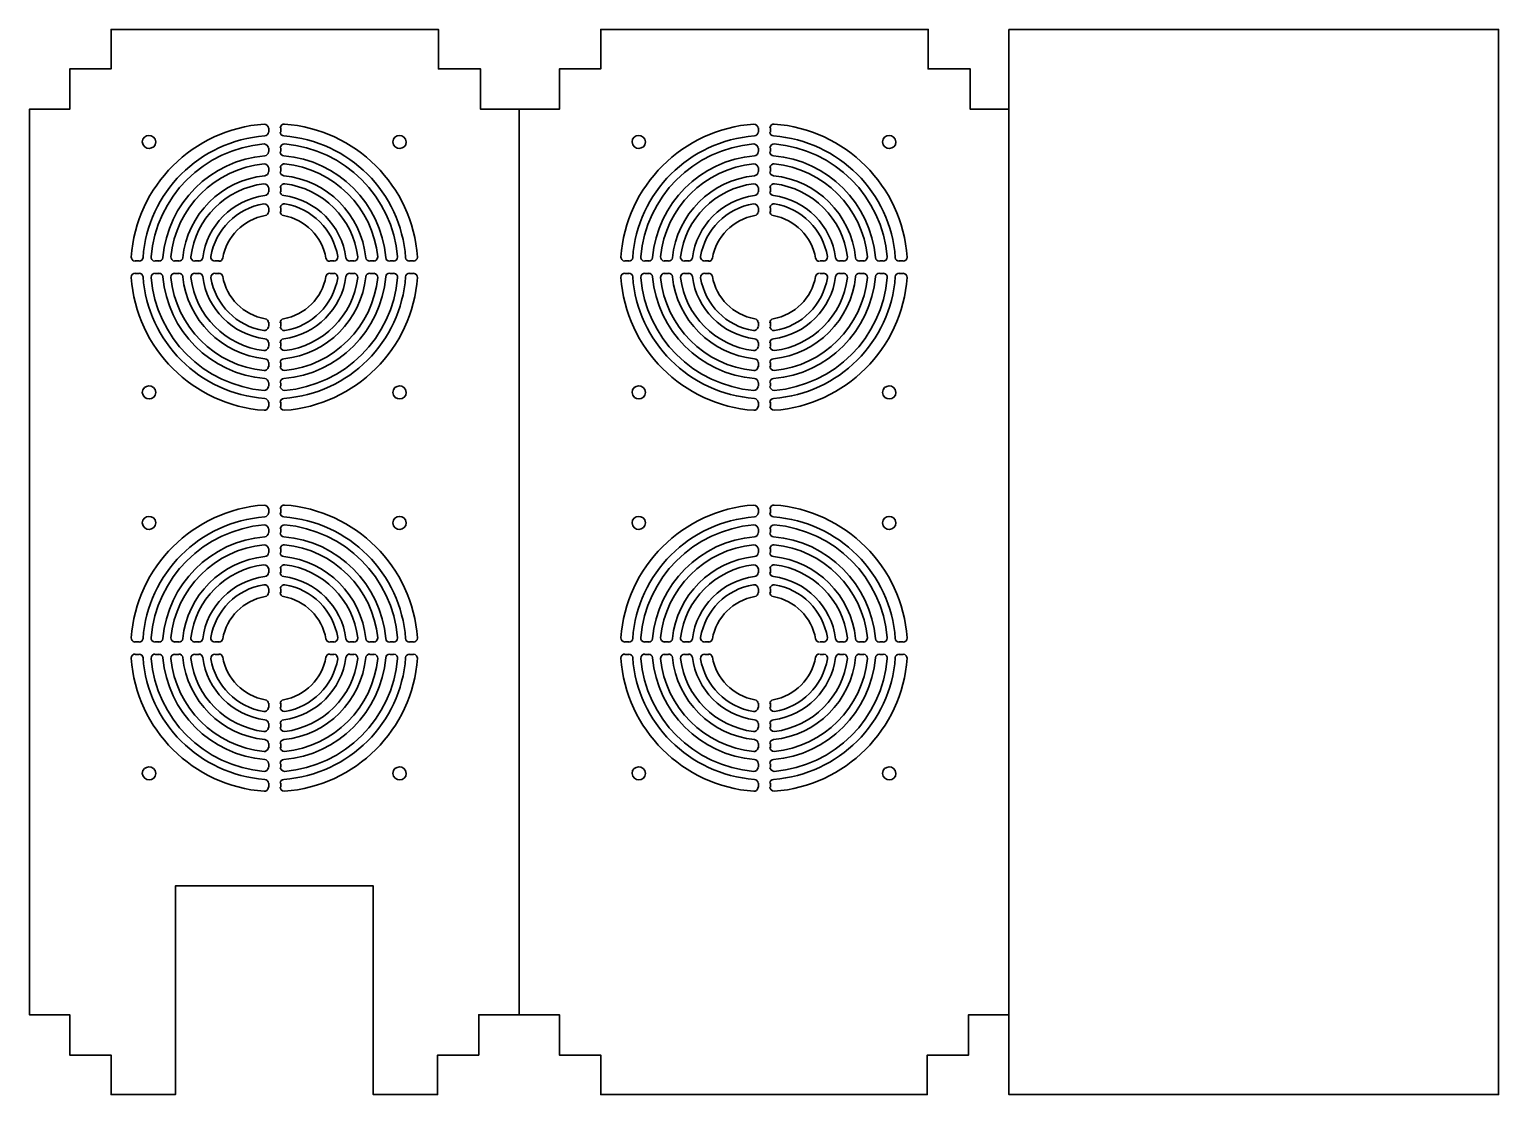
# Model space of a CAD drawing. Header units: millimetres. Extents: x -6 to 604, y -3 to 439.
import ezdxf

# ---------------------------------------------------------------- set-up
doc = ezdxf.new("R2010")
doc.units = ezdxf.units.MM
doc.header["$MEASUREMENT"] = 0
doc.layers.add('Layer 1', color=7, linetype='Continuous')

# ---------------------------------------------------------------- blocks, each defined once
blk = doc.blocks.new('block 2')
at = {"layer": 'Layer 1', "color": 7, "lineweight": 35, "true_color": 0xffffff}
for points in [[(93.01, 238.46), (93.01, 240.21)], [(97.91, 238.46), (97.91, 240.21)], [(93.01, 230.42), (93.01, 231.82)], [(97.91, 230.42), (97.91, 231.82)], [(93.01, 222.03), (93.01, 223.78)], [(97.91, 222.03), (97.91, 223.78)], [(93.01, 213.64), (93.01, 215.39)], [(97.91, 213.64), (97.91, 215.39)], [(93.01, 205.25), (93.01, 207)], [(97.91, 205.25), (97.91, 207)], [(39.18, 184.98), (37.43, 184.98)], [(47.57, 184.98), (45.82, 184.98)], [(55.61, 184.98), (53.86, 184.98)], [(64, 184.98), (62.25, 184.98)], [(72.39, 184.98), (70.64, 184.98)], [(118.53, 184.98), (119.93, 184.98)], [(126.57, 184.98), (128.32, 184.98)], [(134.96, 184.98), (136.71, 184.98)], [(143.35, 184.98), (144.75, 184.98)], [(151.39, 184.98), (153.14, 184.98)], [(39.18, 179.73), (37.43, 179.73)], [(47.57, 179.73), (45.82, 179.73)], [(55.61, 179.73), (53.86, 179.73)], [(64, 179.73), (62.25, 179.73)], [(72.39, 179.73), (70.64, 179.73)], [(118.53, 179.73), (119.93, 179.73)], [(126.57, 179.73), (128.32, 179.73)], [(134.96, 179.73), (136.71, 179.73)], [(143.35, 179.73), (144.75, 179.73)], [(151.39, 179.73), (153.14, 179.73)], [(93.01, 159.46), (93.01, 157.71)], [(97.91, 159.46), (97.91, 157.71)], [(93.01, 151.07), (93.01, 149.32)], [(97.91, 151.07), (97.91, 149.32)], [(93.01, 142.68), (93.01, 140.93)], [(97.91, 142.68), (97.91, 140.93)], [(93.01, 134.29), (93.01, 132.89)], [(97.91, 134.29), (97.91, 132.89)], [(93.01, 126.25), (93.01, 124.5)], [(97.91, 126.25), (97.91, 124.5)]]:
    blk.add_lwpolyline(points, dxfattribs=at)
for points in [[(91.04, 241.77), (61.46, 239.67), (37.92, 216.14), (35.82, 186.55)], [(92.8, 240.13), (92.81, 240.74), (92.18, 241.73), (91.04, 241.77)], [(91.28, 236.84), (92.13, 236.91), (92.8, 237.62), (92.8, 238.48)], [(99.49, 241.77), (98.89, 241.83), (97.86, 241.27), (97.73, 240.13)], [(97.73, 238.48), (97.73, 237.62), (98.4, 236.91), (99.26, 236.84)], [(154.72, 186.55), (152.61, 216.14), (129.08, 239.67), (99.49, 241.77)], [(91.28, 236.84), (64.23, 234.86), (42.73, 213.36), (40.75, 186.32)], [(91.02, 233.53), (66, 231.45), (46.14, 211.59), (44.07, 186.57)], [(92.8, 231.89), (92.81, 232.5), (92.17, 233.5), (91.02, 233.53)], [(99.51, 233.53), (98.91, 233.59), (97.85, 233.03), (97.73, 231.89)], [(149.79, 186.32), (147.81, 213.36), (126.3, 234.86), (99.26, 236.84)], [(146.47, 186.57), (144.39, 211.59), (124.54, 231.45), (99.51, 233.53)], [(91.3, 228.6), (68.78, 226.67), (50.93, 208.81), (48.99, 186.29)], [(91.3, 228.6), (92.15, 228.67), (92.8, 229.38), (92.8, 230.24)], [(97.73, 230.24), (97.73, 229.38), (98.39, 228.67), (99.24, 228.6)], [(141.54, 186.29), (139.61, 208.81), (121.75, 226.67), (99.24, 228.6)], [(90.99, 225.27), (70.54, 223.23), (54.36, 207.05), (52.32, 186.6)], [(91.33, 220.34), (73.33, 218.48), (59.12, 204.26), (57.25, 186.27)], [(92.8, 223.63), (92.82, 224.24), (92.15, 225.27), (90.99, 225.27)], [(91.33, 220.34), (92.16, 220.43), (92.8, 221.13), (92.8, 221.98)], [(99.54, 225.27), (98.93, 225.34), (97.84, 224.78), (97.73, 223.63)], [(97.73, 221.98), (97.73, 221.13), (98.37, 220.43), (99.21, 220.34)], [(133.28, 186.27), (131.42, 204.26), (117.2, 218.48), (99.21, 220.34)], [(138.21, 186.6), (136.17, 207.05), (119.99, 223.23), (99.54, 225.27)], [(90.95, 216.99), (75.08, 215.01), (62.58, 202.51), (60.6, 186.64)], [(92.8, 215.36), (92.82, 215.98), (92.12, 217.04), (90.95, 216.99)], [(91.37, 212.07), (92.19, 212.17), (92.8, 212.87), (92.8, 213.7)], [(99.58, 216.99), (98.97, 217.09), (97.83, 216.52), (97.73, 215.36)], [(97.73, 213.7), (97.73, 212.87), (98.35, 212.17), (99.16, 212.07)], [(129.93, 186.64), (127.96, 202.51), (115.45, 215.01), (99.58, 216.99)], [(91.37, 212.07), (77.89, 210.3), (67.29, 199.7), (65.52, 186.22)], [(90.89, 208.67), (79.62, 206.8), (70.79, 197.97), (68.92, 186.71)], [(92.8, 207.05), (92.83, 207.68), (92.07, 208.79), (90.89, 208.67)], [(99.65, 208.67), (99.03, 208.8), (97.81, 208.23), (97.73, 207.05)], [(125.01, 186.22), (123.24, 199.7), (112.64, 210.3), (99.16, 212.07)], [(121.61, 186.71), (119.74, 197.97), (110.91, 206.8), (99.65, 208.67)], [(91.44, 203.76), (82.46, 202.16), (75.43, 195.13), (73.83, 186.15)], [(91.44, 203.76), (92.23, 203.9), (92.8, 204.58), (92.8, 205.38)], [(97.73, 205.38), (97.73, 204.58), (98.31, 203.9), (99.09, 203.76)], [(116.7, 186.15), (115.1, 195.13), (108.07, 202.16), (99.09, 203.76)], [(35.82, 186.55), (35.76, 185.94), (36.32, 184.91), (37.46, 184.79)], [(39.11, 184.79), (39.97, 184.79), (40.68, 185.46), (40.75, 186.32)], [(44.07, 186.57), (44, 185.96), (44.56, 184.91), (45.7, 184.79)], [(47.35, 184.79), (48.21, 184.79), (48.92, 185.44), (48.99, 186.29)], [(52.32, 186.6), (52.25, 185.99), (52.81, 184.9), (53.96, 184.79)], [(55.61, 184.79), (56.46, 184.79), (57.16, 185.43), (57.25, 186.27)], [(60.6, 186.64), (60.5, 186.03), (61.07, 184.89), (62.23, 184.79)], [(63.89, 184.79), (64.72, 184.79), (65.42, 185.4), (65.52, 186.22)], [(68.92, 186.71), (68.79, 186.09), (69.36, 184.87), (70.54, 184.79)], [(72.21, 184.79), (73.01, 184.79), (73.69, 185.36), (73.83, 186.15)], [(116.7, 186.15), (116.84, 185.36), (117.53, 184.79), (118.32, 184.79)], [(119.99, 184.79), (120.62, 184.77), (121.73, 185.52), (121.61, 186.71)], [(125.01, 186.22), (125.12, 185.4), (125.82, 184.79), (126.64, 184.79)], [(128.3, 184.79), (128.92, 184.77), (129.98, 185.48), (129.93, 186.64)], [(133.28, 186.27), (133.37, 185.43), (134.08, 184.79), (134.92, 184.79)], [(136.57, 184.79), (137.19, 184.77), (138.22, 185.44), (138.21, 186.6)], [(141.54, 186.29), (141.61, 185.44), (142.33, 184.79), (143.18, 184.79)], [(144.83, 184.79), (145.44, 184.78), (146.45, 185.42), (146.47, 186.57)], [(149.79, 186.32), (149.85, 185.46), (150.57, 184.79), (151.43, 184.79)], [(153.08, 184.79), (153.69, 184.78), (154.68, 185.41), (154.72, 186.55)], [(37.46, 179.86), (36.85, 179.87), (35.86, 179.24), (35.82, 178.1)], [(35.82, 178.1), (37.92, 148.51), (61.46, 124.98), (91.04, 122.87)], [(40.75, 178.33), (40.68, 179.19), (39.97, 179.86), (39.11, 179.86)], [(40.75, 178.33), (42.73, 151.29), (64.23, 129.78), (91.28, 127.8)], [(45.7, 179.86), (45.09, 179.87), (44.09, 179.23), (44.07, 178.08)], [(44.07, 178.08), (46.14, 153.05), (66, 133.2), (91.02, 131.12)], [(48.99, 178.35), (48.92, 179.2), (48.21, 179.86), (47.35, 179.86)], [(48.99, 178.35), (50.93, 155.84), (68.78, 137.98), (91.3, 136.05)], [(53.96, 179.86), (53.35, 179.87), (52.32, 179.2), (52.32, 178.05)], [(52.32, 178.05), (54.36, 157.6), (70.54, 141.42), (90.99, 139.38)], [(57.25, 178.38), (57.16, 179.22), (56.46, 179.86), (55.61, 179.86)], [(57.25, 178.38), (59.12, 160.39), (73.34, 146.17), (91.33, 144.31)], [(62.23, 179.86), (61.61, 179.88), (60.55, 179.17), (60.6, 178.01)], [(60.6, 178.01), (62.58, 162.14), (75.08, 149.64), (90.95, 147.66)], [(65.52, 178.43), (65.42, 179.24), (64.72, 179.86), (63.89, 179.86)], [(65.52, 178.43), (67.29, 164.95), (77.89, 154.35), (91.37, 152.58)], [(70.54, 179.86), (69.91, 179.88), (68.8, 179.12), (68.92, 177.94)], [(68.92, 177.94), (70.79, 166.68), (79.62, 157.85), (90.89, 155.98)], [(73.83, 178.5), (73.69, 179.29), (73.01, 179.86), (72.21, 179.86)], [(73.83, 178.5), (75.43, 169.52), (82.46, 162.49), (91.44, 160.89)], [(99.09, 160.89), (108.07, 162.49), (115.1, 169.52), (116.7, 178.5)], [(99.16, 152.58), (112.64, 154.35), (123.24, 164.95), (125.01, 178.43)], [(99.21, 144.31), (117.2, 146.17), (131.42, 160.39), (133.28, 178.38)], [(99.24, 136.05), (121.75, 137.98), (139.61, 155.84), (141.54, 178.35)], [(99.26, 127.8), (126.3, 129.78), (147.81, 151.29), (149.79, 178.33)], [(99.49, 122.87), (129.08, 124.98), (152.61, 148.51), (154.72, 178.1)], [(99.51, 131.12), (124.54, 133.2), (144.39, 153.05), (146.47, 178.08)], [(99.54, 139.38), (119.99, 141.42), (136.17, 157.6), (138.21, 178.05)], [(99.58, 147.66), (115.45, 149.64), (127.96, 162.14), (129.93, 178.01)], [(99.65, 155.98), (110.91, 157.85), (119.74, 166.68), (121.61, 177.94)], [(118.32, 179.86), (117.53, 179.86), (116.84, 179.29), (116.7, 178.5)], [(121.61, 177.94), (121.74, 178.56), (121.18, 179.78), (119.99, 179.86)], [(126.64, 179.86), (125.82, 179.86), (125.12, 179.24), (125.01, 178.43)], [(129.93, 178.01), (130.03, 178.62), (129.46, 179.76), (128.3, 179.86)], [(134.92, 179.86), (134.08, 179.86), (133.37, 179.22), (133.28, 178.38)], [(138.21, 178.05), (138.29, 178.66), (137.72, 179.75), (136.57, 179.86)], [(143.18, 179.86), (142.33, 179.86), (141.61, 179.2), (141.54, 178.35)], [(146.47, 178.08), (146.53, 178.69), (145.97, 179.74), (144.83, 179.86)], [(151.43, 179.86), (150.57, 179.86), (149.85, 179.19), (149.79, 178.33)], [(154.72, 178.1), (154.77, 178.7), (154.22, 179.73), (153.08, 179.86)], [(92.8, 159.27), (92.8, 160.06), (92.23, 160.75), (91.44, 160.89)], [(99.09, 160.89), (98.31, 160.75), (97.73, 160.07), (97.73, 159.27)], [(90.89, 155.98), (91.5, 155.85), (92.72, 156.41), (92.8, 157.6)], [(92.8, 150.95), (92.8, 151.78), (92.19, 152.47), (91.37, 152.58)], [(97.73, 157.6), (97.71, 156.97), (98.47, 155.86), (99.65, 155.98)], [(99.16, 152.58), (98.35, 152.47), (97.73, 151.78), (97.73, 150.95)], [(90.95, 147.66), (91.57, 147.56), (92.7, 148.13), (92.8, 149.29)], [(97.73, 149.29), (97.71, 148.67), (98.42, 147.61), (99.58, 147.66)], [(90.99, 139.38), (91.6, 139.3), (92.69, 139.87), (92.8, 141.02)], [(92.8, 142.67), (92.8, 143.51), (92.16, 144.22), (91.33, 144.31)], [(97.73, 141.02), (97.72, 140.4), (98.39, 139.37), (99.54, 139.38)], [(99.21, 144.31), (98.37, 144.22), (97.73, 143.51), (97.73, 142.67)], [(92.8, 134.41), (92.8, 135.27), (92.15, 135.98), (91.3, 136.05)], [(99.24, 136.05), (98.39, 135.98), (97.73, 135.27), (97.73, 134.41)], [(91.02, 131.12), (91.63, 131.06), (92.68, 131.62), (92.8, 132.76)], [(97.73, 132.76), (97.72, 132.15), (98.37, 131.14), (99.51, 131.12)], [(91.04, 122.87), (91.65, 122.82), (92.68, 123.37), (92.8, 124.51)], [(92.8, 126.16), (92.8, 127.02), (92.14, 127.74), (91.28, 127.8)], [(97.73, 124.51), (97.72, 123.9), (98.35, 122.91), (99.49, 122.87)], [(99.26, 127.8), (98.4, 127.74), (97.73, 127.02), (97.73, 126.16)]]:
    blk.add_open_spline(points, degree=3, dxfattribs=at)
blk = doc.blocks.new('block 3')
at = {"layer": 'Layer 1', "color": 7, "lineweight": 35, "true_color": 0xffffff}
for points in [[(93.01, 396.72), (93.01, 398.47)], [(97.91, 396.72), (97.91, 398.47)], [(93.01, 388.68), (93.01, 390.08)], [(97.91, 388.68), (97.91, 390.08)], [(93.01, 380.29), (93.01, 382.04)], [(97.91, 380.29), (97.91, 382.04)], [(93.01, 371.9), (93.01, 373.65)], [(97.91, 371.9), (97.91, 373.65)], [(93.01, 363.51), (93.01, 365.26)], [(97.91, 363.51), (97.91, 365.26)], [(39.18, 343.23), (37.43, 343.23)], [(47.57, 343.23), (45.82, 343.23)], [(55.61, 343.23), (53.86, 343.23)], [(64, 343.23), (62.25, 343.23)], [(72.39, 343.23), (70.64, 343.23)], [(118.53, 343.23), (119.93, 343.23)], [(126.57, 343.23), (128.32, 343.23)], [(134.96, 343.23), (136.71, 343.23)], [(143.35, 343.23), (144.75, 343.23)], [(151.39, 343.23), (153.14, 343.23)], [(39.18, 337.99), (37.43, 337.99)], [(47.57, 337.99), (45.82, 337.99)], [(55.61, 337.99), (53.86, 337.99)], [(64, 337.99), (62.25, 337.99)], [(72.39, 337.99), (70.64, 337.99)], [(118.53, 337.99), (119.93, 337.99)], [(126.57, 337.99), (128.32, 337.99)], [(134.96, 337.99), (136.71, 337.99)], [(143.35, 337.99), (144.75, 337.99)], [(151.39, 337.99), (153.14, 337.99)], [(93.01, 317.72), (93.01, 315.97)], [(97.91, 317.72), (97.91, 315.97)], [(93.01, 309.33), (93.01, 307.58)], [(97.91, 309.33), (97.91, 307.58)], [(93.01, 300.94), (93.01, 299.19)], [(97.91, 300.94), (97.91, 299.19)], [(93.01, 292.55), (93.01, 291.15)], [(97.91, 292.55), (97.91, 291.15)], [(93.01, 284.51), (93.01, 282.76)], [(97.91, 284.51), (97.91, 282.76)]]:
    blk.add_lwpolyline(points, dxfattribs=at)
for points in [[(91.04, 400.03), (61.46, 397.93), (37.92, 374.39), (35.82, 344.81)], [(92.8, 398.39), (92.81, 399), (92.18, 399.99), (91.04, 400.03)], [(91.28, 395.1), (92.13, 395.17), (92.8, 395.88), (92.8, 396.74)], [(99.49, 400.03), (98.89, 400.09), (97.86, 399.53), (97.73, 398.39)], [(97.73, 396.74), (97.73, 395.88), (98.4, 395.17), (99.26, 395.1)], [(154.72, 344.81), (152.61, 374.39), (129.08, 397.93), (99.49, 400.03)], [(91.28, 395.1), (64.23, 393.12), (42.73, 371.62), (40.75, 344.57)], [(91.02, 391.78), (66, 389.71), (46.14, 369.85), (44.07, 344.83)], [(92.8, 390.14), (92.81, 390.76), (92.17, 391.76), (91.02, 391.78)], [(99.51, 391.78), (98.91, 391.85), (97.85, 391.29), (97.73, 390.14)], [(149.79, 344.57), (147.81, 371.62), (126.3, 393.12), (99.26, 395.1)], [(146.47, 344.83), (144.39, 369.85), (124.54, 389.71), (99.51, 391.78)], [(91.3, 386.86), (68.78, 384.92), (50.93, 367.07), (48.99, 344.55)], [(91.3, 386.86), (92.15, 386.93), (92.8, 387.64), (92.8, 388.49)], [(97.73, 388.49), (97.73, 387.64), (98.39, 386.93), (99.24, 386.86)], [(141.54, 344.55), (139.61, 367.07), (121.75, 384.92), (99.24, 386.86)], [(90.99, 383.52), (70.54, 381.49), (54.36, 365.31), (52.32, 344.86)], [(91.33, 378.6), (73.33, 376.73), (59.12, 362.51), (57.25, 344.52)], [(92.8, 381.89), (92.82, 382.5), (92.15, 383.53), (90.99, 383.52)], [(91.33, 378.6), (92.16, 378.69), (92.8, 379.39), (92.8, 380.23)], [(99.54, 383.52), (98.93, 383.6), (97.84, 383.04), (97.73, 381.89)], [(97.73, 380.23), (97.73, 379.39), (98.37, 378.69), (99.21, 378.6)], [(133.28, 344.52), (131.42, 362.51), (117.2, 376.73), (99.21, 378.6)], [(138.21, 344.86), (136.17, 365.31), (119.99, 381.49), (99.54, 383.52)], [(90.95, 375.25), (75.08, 373.27), (62.58, 360.77), (60.6, 344.9)], [(92.8, 373.61), (92.82, 374.23), (92.12, 375.29), (90.95, 375.25)], [(99.58, 375.25), (98.97, 375.34), (97.83, 374.77), (97.73, 373.61)], [(129.93, 344.9), (127.96, 360.77), (115.45, 373.27), (99.58, 375.25)], [(91.37, 370.32), (77.89, 368.56), (67.29, 357.95), (65.52, 344.48)], [(90.89, 366.93), (79.62, 365.05), (70.79, 356.23), (68.92, 344.96)], [(92.8, 365.31), (92.83, 365.94), (92.07, 367.05), (90.89, 366.93)], [(91.37, 370.32), (92.19, 370.43), (92.8, 371.13), (92.8, 371.96)], [(97.73, 371.96), (97.73, 371.13), (98.35, 370.43), (99.16, 370.32)], [(99.65, 366.93), (99.03, 367.06), (97.81, 366.49), (97.73, 365.31)], [(125.01, 344.48), (123.24, 357.95), (112.64, 368.56), (99.16, 370.32)], [(121.61, 344.96), (119.74, 356.23), (110.91, 365.05), (99.65, 366.93)], [(91.44, 362.02), (82.46, 360.42), (75.43, 353.39), (73.83, 344.4)], [(91.44, 362.02), (92.23, 362.16), (92.8, 362.84), (92.8, 363.64)], [(97.73, 363.64), (97.73, 362.84), (98.31, 362.16), (99.09, 362.02)], [(116.7, 344.4), (115.1, 353.39), (108.07, 360.42), (99.09, 362.02)], [(35.82, 344.81), (35.76, 344.2), (36.32, 343.17), (37.46, 343.05)], [(39.11, 343.05), (39.97, 343.05), (40.68, 343.71), (40.75, 344.57)], [(44.07, 344.83), (44, 344.22), (44.56, 343.16), (45.7, 343.05)], [(47.35, 343.05), (48.21, 343.05), (48.92, 343.7), (48.99, 344.55)], [(52.32, 344.86), (52.25, 344.25), (52.81, 343.16), (53.96, 343.05)], [(55.61, 343.05), (56.46, 343.05), (57.16, 343.69), (57.25, 344.52)], [(60.6, 344.9), (60.5, 344.28), (61.07, 343.14), (62.23, 343.05)], [(63.89, 343.05), (64.72, 343.05), (65.42, 343.66), (65.52, 344.48)], [(68.92, 344.96), (68.79, 344.34), (69.36, 343.13), (70.54, 343.05)], [(72.21, 343.05), (73.01, 343.05), (73.69, 343.62), (73.83, 344.4)], [(116.7, 344.4), (116.84, 343.62), (117.53, 343.05), (118.32, 343.05)], [(119.99, 343.05), (120.62, 343.02), (121.73, 343.78), (121.61, 344.96)], [(125.01, 344.48), (125.12, 343.66), (125.82, 343.05), (126.64, 343.05)], [(128.3, 343.05), (128.92, 343.03), (129.98, 343.73), (129.93, 344.9)], [(133.28, 344.52), (133.37, 343.69), (134.08, 343.05), (134.92, 343.05)], [(136.57, 343.05), (137.19, 343.03), (138.22, 343.7), (138.21, 344.86)], [(141.54, 344.55), (141.61, 343.7), (142.33, 343.05), (143.18, 343.05)], [(144.83, 343.05), (145.44, 343.03), (146.45, 343.68), (146.47, 344.83)], [(149.79, 344.57), (149.85, 343.71), (150.57, 343.05), (151.43, 343.05)], [(153.08, 343.05), (153.69, 343.04), (154.68, 343.66), (154.72, 344.81)], [(37.46, 338.11), (36.85, 338.13), (35.86, 337.5), (35.82, 336.35)], [(35.82, 336.35), (37.92, 306.77), (61.46, 283.23), (91.04, 281.13)], [(40.75, 336.59), (40.68, 337.45), (39.97, 338.11), (39.11, 338.11)], [(40.75, 336.59), (42.73, 309.55), (64.23, 288.04), (91.28, 286.06)], [(45.7, 338.11), (45.09, 338.13), (44.09, 337.48), (44.07, 336.33)], [(44.07, 336.33), (46.14, 311.31), (66, 291.46), (91.02, 289.38)], [(48.99, 336.61), (48.92, 337.46), (48.21, 338.11), (47.35, 338.11)], [(48.99, 336.61), (50.93, 314.1), (68.78, 296.24), (91.3, 294.31)], [(53.96, 338.11), (53.35, 338.13), (52.32, 337.46), (52.32, 336.31)], [(52.32, 336.31), (54.36, 315.85), (70.54, 299.67), (90.99, 297.64)], [(57.25, 336.64), (57.16, 337.48), (56.46, 338.11), (55.61, 338.11)], [(57.25, 336.64), (59.12, 318.65), (73.34, 304.43), (91.33, 302.56)], [(62.23, 338.11), (61.61, 338.14), (60.55, 337.43), (60.6, 336.27)], [(60.6, 336.27), (62.58, 320.4), (75.08, 307.89), (90.95, 305.92)], [(65.52, 336.68), (65.42, 337.5), (64.72, 338.11), (63.89, 338.11)], [(65.52, 336.68), (67.29, 323.21), (77.89, 312.6), (91.37, 310.84)], [(70.54, 338.11), (69.91, 338.14), (68.8, 337.38), (68.92, 336.2)], [(68.92, 336.2), (70.79, 324.94), (79.62, 316.11), (90.89, 314.23)], [(73.83, 336.76), (73.69, 337.54), (73.01, 338.11), (72.21, 338.11)], [(73.83, 336.76), (75.43, 327.78), (82.46, 320.75), (91.44, 319.14)], [(99.09, 319.14), (108.07, 320.75), (115.1, 327.78), (116.7, 336.76)], [(99.16, 310.84), (112.64, 312.6), (123.24, 323.21), (125.01, 336.68)], [(99.21, 302.56), (117.2, 304.43), (131.42, 318.65), (133.28, 336.64)], [(99.24, 294.31), (121.75, 296.24), (139.61, 314.1), (141.54, 336.61)], [(99.26, 286.06), (126.3, 288.04), (147.81, 309.55), (149.79, 336.59)], [(99.49, 281.13), (129.08, 283.23), (152.61, 306.77), (154.72, 336.35)], [(99.51, 289.38), (124.54, 291.46), (144.39, 311.31), (146.47, 336.33)], [(99.54, 297.64), (119.99, 299.67), (136.17, 315.85), (138.21, 336.31)], [(99.58, 305.92), (115.45, 307.89), (127.96, 320.4), (129.93, 336.27)], [(99.65, 314.23), (110.91, 316.11), (119.74, 324.94), (121.61, 336.2)], [(118.32, 338.11), (117.53, 338.11), (116.84, 337.54), (116.7, 336.76)], [(121.61, 336.2), (121.74, 336.82), (121.18, 338.04), (119.99, 338.11)], [(126.64, 338.11), (125.82, 338.11), (125.12, 337.5), (125.01, 336.68)], [(129.93, 336.27), (130.03, 336.88), (129.46, 338.02), (128.3, 338.11)], [(134.92, 338.11), (134.08, 338.11), (133.37, 337.48), (133.28, 336.64)], [(138.21, 336.31), (138.29, 336.92), (137.72, 338.01), (136.57, 338.11)], [(143.18, 338.11), (142.33, 338.11), (141.61, 337.46), (141.54, 336.61)], [(146.47, 336.33), (146.53, 336.94), (145.97, 338), (144.83, 338.11)], [(151.43, 338.11), (150.57, 338.11), (149.85, 337.45), (149.79, 336.59)], [(154.72, 336.35), (154.77, 336.96), (154.22, 337.99), (153.08, 338.11)], [(92.8, 317.53), (92.8, 318.32), (92.23, 319), (91.44, 319.14)], [(99.09, 319.14), (98.31, 319.01), (97.73, 318.32), (97.73, 317.53)], [(90.89, 314.23), (91.5, 314.11), (92.72, 314.67), (92.8, 315.86)], [(97.73, 315.86), (97.71, 315.23), (98.47, 314.12), (99.65, 314.23)], [(90.95, 305.92), (91.57, 305.82), (92.7, 306.39), (92.8, 307.55)], [(92.8, 309.21), (92.8, 310.03), (92.19, 310.73), (91.37, 310.84)], [(97.73, 307.55), (97.71, 306.93), (98.42, 305.87), (99.58, 305.92)], [(99.16, 310.84), (98.35, 310.73), (97.73, 310.03), (97.73, 309.21)], [(90.99, 297.64), (91.6, 297.56), (92.69, 298.13), (92.8, 299.28)], [(92.8, 300.93), (92.8, 301.77), (92.16, 302.48), (91.33, 302.56)], [(97.73, 299.28), (97.72, 298.66), (98.39, 297.63), (99.54, 297.64)], [(99.21, 302.56), (98.37, 302.48), (97.73, 301.77), (97.73, 300.93)], [(92.8, 292.67), (92.8, 293.52), (92.15, 294.23), (91.3, 294.31)], [(99.24, 294.31), (98.39, 294.23), (97.73, 293.52), (97.73, 292.67)], [(91.02, 289.38), (91.63, 289.31), (92.68, 289.88), (92.8, 291.02)], [(97.73, 291.02), (97.72, 290.41), (98.37, 289.4), (99.51, 289.38)], [(91.04, 281.13), (91.65, 281.08), (92.68, 281.63), (92.8, 282.77)], [(92.8, 284.42), (92.8, 285.28), (92.14, 286), (91.28, 286.06)], [(97.73, 282.77), (97.72, 282.16), (98.35, 281.17), (99.49, 281.13)], [(99.26, 286.06), (98.4, 286), (97.73, 285.28), (97.73, 284.42)]]:
    blk.add_open_spline(points, degree=3, dxfattribs=at)
blk = doc.blocks.new('block 4')
at = {"layer": 'Layer 1', "color": 7, "lineweight": 35, "true_color": 0xffffff}
for points in [[(296.4, 238.46), (296.4, 240.21)], [(301.29, 238.46), (301.29, 240.21)], [(296.4, 230.42), (296.4, 231.82)], [(301.29, 230.42), (301.29, 231.82)], [(296.4, 222.03), (296.4, 223.78)], [(301.29, 222.03), (301.29, 223.78)], [(296.4, 213.64), (296.4, 215.39)], [(301.29, 213.64), (301.29, 215.39)], [(296.4, 205.25), (296.4, 207)], [(301.29, 205.25), (301.29, 207)], [(242.56, 184.98), (240.81, 184.98)], [(250.95, 184.98), (249.2, 184.98)], [(258.99, 184.98), (257.24, 184.98)], [(267.38, 184.98), (265.63, 184.98)], [(275.77, 184.98), (274.02, 184.98)], [(321.91, 184.98), (323.31, 184.98)], [(329.95, 184.98), (331.7, 184.98)], [(338.34, 184.98), (340.09, 184.98)], [(346.73, 184.98), (348.13, 184.98)], [(354.77, 184.98), (356.52, 184.98)], [(242.56, 179.73), (240.81, 179.73)], [(250.95, 179.73), (249.2, 179.73)], [(258.99, 179.73), (257.24, 179.73)], [(267.38, 179.73), (265.63, 179.73)], [(275.77, 179.73), (274.02, 179.73)], [(321.91, 179.73), (323.31, 179.73)], [(329.95, 179.73), (331.7, 179.73)], [(338.34, 179.73), (340.09, 179.73)], [(346.73, 179.73), (348.13, 179.73)], [(354.77, 179.73), (356.52, 179.73)], [(296.4, 159.46), (296.4, 157.71)], [(301.29, 159.46), (301.29, 157.71)], [(296.4, 151.07), (296.4, 149.32)], [(301.29, 151.07), (301.29, 149.32)], [(296.4, 142.68), (296.4, 140.93)], [(301.29, 142.68), (301.29, 140.93)], [(296.4, 134.29), (296.4, 132.89)], [(301.29, 134.29), (301.29, 132.89)], [(296.4, 126.25), (296.4, 124.5)], [(301.29, 126.25), (301.29, 124.5)]]:
    blk.add_lwpolyline(points, dxfattribs=at)
for points in [[(294.42, 241.77), (264.84, 239.67), (241.3, 216.14), (239.2, 186.55)], [(296.18, 240.13), (296.19, 240.74), (295.57, 241.73), (294.42, 241.77)], [(294.66, 236.84), (295.52, 236.91), (296.18, 237.62), (296.18, 238.48)], [(302.88, 241.77), (302.27, 241.83), (301.24, 241.27), (301.12, 240.13)], [(301.12, 238.48), (301.12, 237.62), (301.78, 236.91), (302.64, 236.84)], [(358.1, 186.55), (356, 216.14), (332.46, 239.67), (302.88, 241.77)], [(294.66, 236.84), (267.61, 234.86), (246.11, 213.36), (244.13, 186.32)], [(294.4, 233.53), (269.38, 231.45), (249.52, 211.59), (247.45, 186.57)], [(296.18, 231.89), (296.2, 232.5), (295.55, 233.5), (294.4, 233.53)], [(302.9, 233.53), (302.29, 233.59), (301.23, 233.03), (301.12, 231.89)], [(353.17, 186.32), (351.19, 213.36), (329.69, 234.86), (302.64, 236.84)], [(349.85, 186.57), (347.78, 211.59), (327.92, 231.45), (302.9, 233.53)], [(294.68, 228.6), (272.17, 226.67), (254.31, 208.81), (252.38, 186.29)], [(294.68, 228.6), (295.53, 228.67), (296.18, 229.38), (296.18, 230.24)], [(301.12, 230.24), (301.12, 229.38), (301.77, 228.67), (302.62, 228.6)], [(344.92, 186.29), (342.99, 208.81), (325.14, 226.67), (302.62, 228.6)], [(294.38, 225.27), (273.92, 223.23), (257.74, 207.05), (255.71, 186.6)], [(294.71, 220.34), (276.72, 218.48), (262.5, 204.26), (260.63, 186.27)], [(296.18, 223.63), (296.2, 224.24), (295.53, 225.27), (294.38, 225.27)], [(294.71, 220.34), (295.55, 220.43), (296.18, 221.13), (296.18, 221.98)], [(302.92, 225.27), (302.31, 225.34), (301.23, 224.78), (301.12, 223.63)], [(301.12, 221.98), (301.12, 221.13), (301.75, 220.43), (302.59, 220.34)], [(336.67, 186.27), (334.8, 204.26), (320.58, 218.48), (302.59, 220.34)], [(341.59, 186.6), (339.56, 207.05), (323.38, 223.23), (302.92, 225.27)], [(294.34, 216.99), (278.46, 215.01), (265.96, 202.51), (263.99, 186.64)], [(296.18, 215.36), (296.21, 215.98), (295.5, 217.04), (294.34, 216.99)], [(294.75, 212.07), (295.57, 212.17), (296.18, 212.87), (296.18, 213.7)], [(302.97, 216.99), (302.35, 217.09), (301.21, 216.52), (301.12, 215.36)], [(301.12, 213.7), (301.12, 212.87), (301.73, 212.17), (302.55, 212.07)], [(333.31, 186.64), (331.34, 202.51), (318.84, 215.01), (302.97, 216.99)], [(294.75, 212.07), (281.28, 210.3), (270.67, 199.7), (268.91, 186.22)], [(294.27, 208.67), (283, 206.8), (274.18, 197.97), (272.3, 186.71)], [(296.18, 207.05), (296.21, 207.68), (295.45, 208.79), (294.27, 208.67)], [(303.03, 208.67), (302.41, 208.8), (301.19, 208.23), (301.12, 207.05)], [(328.39, 186.22), (326.63, 199.7), (316.02, 210.3), (302.55, 212.07)], [(325, 186.71), (323.12, 197.97), (314.3, 206.8), (303.03, 208.67)], [(294.83, 203.76), (285.85, 202.16), (278.82, 195.13), (277.21, 186.15)], [(294.83, 203.76), (295.61, 203.9), (296.18, 204.58), (296.18, 205.38)], [(301.12, 205.38), (301.12, 204.58), (301.69, 203.9), (302.47, 203.76)], [(320.09, 186.15), (318.49, 195.13), (311.45, 202.16), (302.47, 203.76)], [(239.2, 186.55), (239.15, 185.94), (239.7, 184.91), (240.84, 184.79)], [(242.49, 184.79), (243.35, 184.79), (244.07, 185.46), (244.13, 186.32)], [(247.45, 186.57), (247.38, 185.96), (247.94, 184.91), (249.09, 184.79)], [(250.74, 184.79), (251.59, 184.79), (252.3, 185.44), (252.38, 186.29)], [(255.71, 186.6), (255.63, 185.99), (256.2, 184.9), (257.34, 184.79)], [(259, 184.79), (259.84, 184.79), (260.55, 185.43), (260.63, 186.27)], [(263.99, 186.64), (263.89, 186.03), (264.46, 184.89), (265.62, 184.79)], [(267.28, 184.79), (268.1, 184.79), (268.8, 185.4), (268.91, 186.22)], [(272.3, 186.71), (272.18, 186.09), (272.74, 184.87), (273.93, 184.79)], [(275.59, 184.79), (276.39, 184.79), (277.07, 185.36), (277.21, 186.15)], [(320.09, 186.15), (320.23, 185.36), (320.91, 184.79), (321.71, 184.79)], [(323.37, 184.79), (324.01, 184.77), (325.12, 185.52), (325, 186.71)], [(328.39, 186.22), (328.5, 185.4), (329.2, 184.79), (330.02, 184.79)], [(331.68, 184.79), (332.3, 184.77), (333.36, 185.48), (333.31, 186.64)], [(336.67, 186.27), (336.75, 185.43), (337.46, 184.79), (338.3, 184.79)], [(339.96, 184.79), (340.57, 184.77), (341.6, 185.44), (341.59, 186.6)], [(344.92, 186.29), (345, 185.44), (345.71, 184.79), (346.56, 184.79)], [(348.21, 184.79), (348.83, 184.78), (349.83, 185.42), (349.85, 186.57)], [(353.17, 186.32), (353.23, 185.46), (353.95, 184.79), (354.81, 184.79)], [(356.46, 184.79), (357.07, 184.78), (358.06, 185.41), (358.1, 186.55)], [(240.84, 179.86), (240.23, 179.87), (239.24, 179.24), (239.2, 178.1)], [(239.2, 178.1), (241.3, 148.51), (264.84, 124.98), (294.42, 122.87)], [(244.13, 178.33), (244.07, 179.19), (243.35, 179.86), (242.49, 179.86)], [(244.13, 178.33), (246.11, 151.29), (267.61, 129.78), (294.66, 127.8)], [(249.09, 179.86), (248.48, 179.87), (247.47, 179.23), (247.45, 178.08)], [(247.45, 178.08), (249.52, 153.05), (269.38, 133.2), (294.4, 131.12)], [(252.38, 178.35), (252.3, 179.2), (251.59, 179.86), (250.74, 179.86)], [(252.38, 178.35), (254.31, 155.84), (272.17, 137.98), (294.68, 136.05)], [(257.34, 179.86), (256.73, 179.87), (255.7, 179.2), (255.71, 178.05)], [(255.71, 178.05), (257.74, 157.6), (273.92, 141.42), (294.38, 139.38)], [(260.63, 178.38), (260.55, 179.22), (259.84, 179.86), (259, 179.86)], [(260.63, 178.38), (262.5, 160.39), (276.72, 146.17), (294.71, 144.31)], [(265.62, 179.86), (265, 179.88), (263.94, 179.17), (263.99, 178.01)], [(263.99, 178.01), (265.96, 162.14), (278.46, 149.64), (294.34, 147.66)], [(268.91, 178.43), (268.8, 179.24), (268.1, 179.86), (267.28, 179.86)], [(268.91, 178.43), (270.67, 164.95), (281.28, 154.35), (294.75, 152.58)], [(273.93, 179.86), (273.3, 179.88), (272.19, 179.12), (272.3, 177.94)], [(272.3, 177.94), (274.18, 166.68), (283, 157.85), (294.27, 155.98)], [(277.21, 178.5), (277.07, 179.29), (276.39, 179.86), (275.59, 179.86)], [(277.21, 178.5), (278.82, 169.52), (285.85, 162.49), (294.83, 160.89)], [(302.47, 160.89), (311.45, 162.49), (318.49, 169.52), (320.09, 178.5)], [(302.55, 152.58), (316.02, 154.35), (326.63, 164.95), (328.39, 178.43)], [(302.59, 144.31), (320.58, 146.17), (334.8, 160.39), (336.67, 178.38)], [(302.62, 136.05), (325.14, 137.98), (342.99, 155.84), (344.92, 178.35)], [(302.64, 127.8), (329.69, 129.78), (351.19, 151.29), (353.17, 178.33)], [(302.88, 122.87), (332.46, 124.98), (356, 148.51), (358.1, 178.1)], [(302.9, 131.12), (327.92, 133.2), (347.78, 153.05), (349.85, 178.08)], [(302.92, 139.38), (323.38, 141.42), (339.56, 157.6), (341.59, 178.05)], [(302.97, 147.66), (318.84, 149.64), (331.34, 162.14), (333.31, 178.01)], [(303.03, 155.98), (314.3, 157.85), (323.12, 166.68), (325, 177.94)], [(321.71, 179.86), (320.91, 179.86), (320.23, 179.29), (320.09, 178.5)], [(325, 177.94), (325.13, 178.56), (324.56, 179.78), (323.37, 179.86)], [(330.02, 179.86), (329.2, 179.86), (328.5, 179.24), (328.39, 178.43)], [(333.31, 178.01), (333.41, 178.62), (332.84, 179.76), (331.68, 179.86)], [(338.3, 179.86), (337.46, 179.86), (336.75, 179.22), (336.67, 178.38)], [(341.59, 178.05), (341.67, 178.66), (341.11, 179.75), (339.96, 179.86)], [(346.56, 179.86), (345.71, 179.86), (345, 179.2), (344.92, 178.35)], [(349.85, 178.08), (349.92, 178.69), (349.36, 179.74), (348.21, 179.86)], [(354.81, 179.86), (353.95, 179.86), (353.23, 179.19), (353.17, 178.33)], [(358.1, 178.1), (358.16, 178.7), (357.6, 179.73), (356.46, 179.86)], [(296.18, 159.27), (296.18, 160.06), (295.61, 160.75), (294.83, 160.89)], [(302.47, 160.89), (301.69, 160.75), (301.12, 160.07), (301.12, 159.27)], [(294.27, 155.98), (294.89, 155.85), (296.11, 156.41), (296.18, 157.6)], [(296.18, 150.95), (296.18, 151.78), (295.57, 152.47), (294.75, 152.58)], [(301.12, 157.6), (301.09, 156.97), (301.85, 155.86), (303.03, 155.98)], [(302.55, 152.58), (301.73, 152.47), (301.12, 151.78), (301.12, 150.95)], [(294.34, 147.66), (294.95, 147.56), (296.09, 148.13), (296.18, 149.29)], [(301.12, 149.29), (301.1, 148.67), (301.8, 147.61), (302.97, 147.66)], [(294.38, 139.38), (294.99, 139.3), (296.08, 139.87), (296.18, 141.02)], [(296.18, 142.67), (296.18, 143.51), (295.55, 144.22), (294.71, 144.31)], [(301.12, 141.02), (301.1, 140.4), (301.77, 139.37), (302.92, 139.38)], [(302.59, 144.31), (301.75, 144.22), (301.12, 143.51), (301.12, 142.67)], [(296.18, 134.41), (296.18, 135.27), (295.53, 135.98), (294.68, 136.05)], [(302.62, 136.05), (301.77, 135.98), (301.12, 135.27), (301.12, 134.41)], [(294.4, 131.12), (295.01, 131.06), (296.07, 131.62), (296.18, 132.76)], [(301.12, 132.76), (301.1, 132.15), (301.75, 131.14), (302.9, 131.12)], [(294.42, 122.87), (295.03, 122.82), (296.06, 123.37), (296.18, 124.51)], [(296.18, 126.16), (296.18, 127.02), (295.52, 127.74), (294.66, 127.8)], [(301.12, 124.51), (301.11, 123.9), (301.73, 122.91), (302.88, 122.87)], [(302.64, 127.8), (301.78, 127.74), (301.12, 127.02), (301.12, 126.16)]]:
    blk.add_open_spline(points, degree=3, dxfattribs=at)
blk = doc.blocks.new('block 6')
at = {"layer": 'Layer 1', "color": 7, "lineweight": 35, "true_color": 0xffffff}
blk.add_lwpolyline([(196.99, 406.18), (196.99, 30.04), (180.21, 30.04), (180.21, 13.26), (163.08, 13.26), (163.08, -3.17), (136.34, -3.17), (136.34, 83.52), (54.19, 83.52), (54.19, -3.17), (27.45, -3.17), (27.45, 13.26), (10.32, 13.26), (10.32, 30.04), (-6.46, 30.04), (-6.46, 406.18), (10.32, 406.18), (10.32, 422.95), (27.45, 422.95), (27.45, 439.38), (163.46, 439.38), (163.43, 422.95), (180.91, 422.95), (180.91, 406.18), (196.99, 406.18)], dxfattribs=at)
blk = doc.blocks.new('block 7')
at = {"layer": 'Layer 1', "color": 7, "lineweight": 35, "true_color": 0xffffff}
blk.add_lwpolyline([(400.38, 30.04), (400.38, -3.17), (603.76, -3.17), (603.76, 439.38), (400.38, 439.31), (400.38, 406.18), (384.3, 406.18), (384.3, 422.95), (366.82, 422.95), (366.84, 439.38), (230.83, 439.38), (230.83, 422.95), (213.7, 422.95), (213.7, 406.18), (196.93, 406.18), (196.93, 30.04), (213.7, 30.04), (213.7, 13.26), (230.83, 13.26), (230.83, -3.17), (366.47, -3.17), (366.47, 13.26), (383.6, 13.26), (383.6, 30.04), (400.38, 30.04), (400.38, 406.18)], dxfattribs=at)
blk = doc.blocks.new('block 5')
at = {"layer": 'Layer 1'}
for name in ['block 6', 'block 7']:
    blk.add_blockref(name, (0, 0), dxfattribs=at)
blk = doc.blocks.new('block 8')
at = {"layer": 'Layer 1', "color": 7, "lineweight": 35, "true_color": 0xffffff}
for points in [[(296.4, 396.72), (296.4, 398.47)], [(301.29, 396.72), (301.29, 398.47)], [(296.4, 388.68), (296.4, 390.08)], [(301.29, 388.68), (301.29, 390.08)], [(296.4, 380.29), (296.4, 382.04)], [(301.29, 380.29), (301.29, 382.04)], [(296.4, 371.9), (296.4, 373.65)], [(301.29, 371.9), (301.29, 373.65)], [(296.4, 363.51), (296.4, 365.26)], [(301.29, 363.51), (301.29, 365.26)], [(242.56, 343.23), (240.81, 343.23)], [(250.95, 343.23), (249.2, 343.23)], [(258.99, 343.23), (257.24, 343.23)], [(267.38, 343.23), (265.63, 343.23)], [(275.77, 343.23), (274.02, 343.23)], [(321.91, 343.23), (323.31, 343.23)], [(329.95, 343.23), (331.7, 343.23)], [(338.34, 343.23), (340.09, 343.23)], [(346.73, 343.23), (348.13, 343.23)], [(354.77, 343.23), (356.52, 343.23)], [(242.56, 337.99), (240.81, 337.99)], [(250.95, 337.99), (249.2, 337.99)], [(258.99, 337.99), (257.24, 337.99)], [(267.38, 337.99), (265.63, 337.99)], [(275.77, 337.99), (274.02, 337.99)], [(321.91, 337.99), (323.31, 337.99)], [(329.95, 337.99), (331.7, 337.99)], [(338.34, 337.99), (340.09, 337.99)], [(346.73, 337.99), (348.13, 337.99)], [(354.77, 337.99), (356.52, 337.99)], [(296.4, 317.72), (296.4, 315.97)], [(301.29, 317.72), (301.29, 315.97)], [(296.4, 309.33), (296.4, 307.58)], [(301.29, 309.33), (301.29, 307.58)], [(296.4, 300.94), (296.4, 299.19)], [(301.29, 300.94), (301.29, 299.19)], [(296.4, 292.55), (296.4, 291.15)], [(301.29, 292.55), (301.29, 291.15)], [(296.4, 284.51), (296.4, 282.76)], [(301.29, 284.51), (301.29, 282.76)]]:
    blk.add_lwpolyline(points, dxfattribs=at)
for points in [[(294.42, 400.03), (264.84, 397.93), (241.3, 374.39), (239.2, 344.81)], [(296.18, 398.39), (296.19, 399), (295.57, 399.99), (294.42, 400.03)], [(294.66, 395.1), (295.52, 395.17), (296.18, 395.88), (296.18, 396.74)], [(302.88, 400.03), (302.27, 400.09), (301.24, 399.53), (301.12, 398.39)], [(301.12, 396.74), (301.12, 395.88), (301.78, 395.17), (302.64, 395.1)], [(358.1, 344.81), (356, 374.39), (332.46, 397.93), (302.88, 400.03)], [(294.66, 395.1), (267.61, 393.12), (246.11, 371.62), (244.13, 344.57)], [(294.4, 391.78), (269.38, 389.71), (249.52, 369.85), (247.45, 344.83)], [(296.18, 390.14), (296.2, 390.76), (295.55, 391.76), (294.4, 391.78)], [(302.9, 391.78), (302.29, 391.85), (301.23, 391.29), (301.12, 390.14)], [(353.17, 344.57), (351.19, 371.62), (329.69, 393.12), (302.64, 395.1)], [(349.85, 344.83), (347.78, 369.85), (327.92, 389.71), (302.9, 391.78)], [(294.68, 386.86), (272.17, 384.92), (254.31, 367.07), (252.38, 344.55)], [(294.68, 386.86), (295.53, 386.93), (296.18, 387.64), (296.18, 388.49)], [(301.12, 388.49), (301.12, 387.64), (301.77, 386.93), (302.62, 386.86)], [(344.92, 344.55), (342.99, 367.07), (325.14, 384.92), (302.62, 386.86)], [(294.38, 383.52), (273.92, 381.49), (257.74, 365.31), (255.71, 344.86)], [(294.71, 378.6), (276.72, 376.73), (262.5, 362.51), (260.63, 344.52)], [(296.18, 381.89), (296.2, 382.5), (295.53, 383.53), (294.38, 383.52)], [(294.71, 378.6), (295.55, 378.69), (296.18, 379.39), (296.18, 380.23)], [(302.92, 383.52), (302.31, 383.6), (301.23, 383.04), (301.12, 381.89)], [(301.12, 380.23), (301.12, 379.39), (301.75, 378.69), (302.59, 378.6)], [(336.67, 344.52), (334.8, 362.51), (320.58, 376.73), (302.59, 378.6)], [(341.59, 344.86), (339.56, 365.31), (323.38, 381.49), (302.92, 383.52)], [(294.34, 375.25), (278.46, 373.27), (265.96, 360.77), (263.99, 344.9)], [(296.18, 373.61), (296.21, 374.23), (295.5, 375.29), (294.34, 375.25)], [(302.97, 375.25), (302.35, 375.34), (301.21, 374.77), (301.12, 373.61)], [(333.31, 344.9), (331.34, 360.77), (318.84, 373.27), (302.97, 375.25)], [(294.75, 370.32), (281.28, 368.56), (270.67, 357.95), (268.91, 344.48)], [(294.27, 366.93), (283, 365.05), (274.18, 356.23), (272.3, 344.96)], [(296.18, 365.31), (296.21, 365.94), (295.45, 367.05), (294.27, 366.93)], [(294.75, 370.32), (295.57, 370.43), (296.18, 371.13), (296.18, 371.96)], [(301.12, 371.96), (301.12, 371.13), (301.73, 370.43), (302.55, 370.32)], [(303.03, 366.93), (302.41, 367.06), (301.19, 366.49), (301.12, 365.31)], [(328.39, 344.48), (326.63, 357.95), (316.02, 368.56), (302.55, 370.32)], [(325, 344.96), (323.12, 356.23), (314.3, 365.05), (303.03, 366.93)], [(294.83, 362.02), (285.85, 360.42), (278.82, 353.39), (277.21, 344.4)], [(294.83, 362.02), (295.61, 362.16), (296.18, 362.84), (296.18, 363.64)], [(301.12, 363.64), (301.12, 362.84), (301.69, 362.16), (302.47, 362.02)], [(320.09, 344.4), (318.49, 353.39), (311.45, 360.42), (302.47, 362.02)], [(239.2, 344.81), (239.15, 344.2), (239.7, 343.17), (240.84, 343.05)], [(242.49, 343.05), (243.35, 343.05), (244.07, 343.71), (244.13, 344.57)], [(247.45, 344.83), (247.38, 344.22), (247.94, 343.16), (249.09, 343.05)], [(250.74, 343.05), (251.59, 343.05), (252.3, 343.7), (252.38, 344.55)], [(255.71, 344.86), (255.63, 344.25), (256.2, 343.16), (257.34, 343.05)], [(259, 343.05), (259.84, 343.05), (260.55, 343.69), (260.63, 344.52)], [(263.99, 344.9), (263.89, 344.28), (264.46, 343.14), (265.62, 343.05)], [(267.28, 343.05), (268.1, 343.05), (268.8, 343.66), (268.91, 344.48)], [(272.3, 344.96), (272.18, 344.34), (272.74, 343.13), (273.93, 343.05)], [(275.59, 343.05), (276.39, 343.05), (277.07, 343.62), (277.21, 344.4)], [(320.09, 344.4), (320.23, 343.62), (320.91, 343.05), (321.71, 343.05)], [(323.37, 343.05), (324.01, 343.02), (325.12, 343.78), (325, 344.96)], [(328.39, 344.48), (328.5, 343.66), (329.2, 343.05), (330.02, 343.05)], [(331.68, 343.05), (332.3, 343.03), (333.36, 343.73), (333.31, 344.9)], [(336.67, 344.52), (336.75, 343.69), (337.46, 343.05), (338.3, 343.05)], [(339.96, 343.05), (340.57, 343.03), (341.6, 343.7), (341.59, 344.86)], [(344.92, 344.55), (345, 343.7), (345.71, 343.05), (346.56, 343.05)], [(348.21, 343.05), (348.83, 343.03), (349.83, 343.68), (349.85, 344.83)], [(353.17, 344.57), (353.23, 343.71), (353.95, 343.05), (354.81, 343.05)], [(356.46, 343.05), (357.07, 343.04), (358.06, 343.66), (358.1, 344.81)], [(240.84, 338.11), (240.23, 338.13), (239.24, 337.5), (239.2, 336.35)], [(239.2, 336.35), (241.3, 306.77), (264.84, 283.23), (294.42, 281.13)], [(244.13, 336.59), (244.07, 337.45), (243.35, 338.11), (242.49, 338.11)], [(244.13, 336.59), (246.11, 309.55), (267.61, 288.04), (294.66, 286.06)], [(249.09, 338.11), (248.48, 338.13), (247.47, 337.48), (247.45, 336.33)], [(247.45, 336.33), (249.52, 311.31), (269.38, 291.46), (294.4, 289.38)], [(252.38, 336.61), (252.3, 337.46), (251.59, 338.11), (250.74, 338.11)], [(252.38, 336.61), (254.31, 314.1), (272.17, 296.24), (294.68, 294.31)], [(257.34, 338.11), (256.73, 338.13), (255.7, 337.46), (255.71, 336.31)], [(255.71, 336.31), (257.74, 315.85), (273.92, 299.67), (294.38, 297.64)], [(260.63, 336.64), (260.55, 337.48), (259.84, 338.11), (259, 338.11)], [(260.63, 336.64), (262.5, 318.65), (276.72, 304.43), (294.71, 302.56)], [(265.62, 338.11), (265, 338.14), (263.94, 337.43), (263.99, 336.27)], [(263.99, 336.27), (265.96, 320.4), (278.46, 307.89), (294.34, 305.92)], [(268.91, 336.68), (268.8, 337.5), (268.1, 338.11), (267.28, 338.11)], [(268.91, 336.68), (270.67, 323.21), (281.28, 312.6), (294.75, 310.84)], [(273.93, 338.11), (273.3, 338.14), (272.19, 337.38), (272.3, 336.2)], [(272.3, 336.2), (274.18, 324.94), (283, 316.11), (294.27, 314.23)], [(277.21, 336.76), (277.07, 337.54), (276.39, 338.11), (275.59, 338.11)], [(277.21, 336.76), (278.82, 327.78), (285.85, 320.75), (294.83, 319.14)], [(302.47, 319.14), (311.45, 320.75), (318.49, 327.78), (320.09, 336.76)], [(302.55, 310.84), (316.02, 312.6), (326.63, 323.21), (328.39, 336.68)], [(302.59, 302.56), (320.58, 304.43), (334.8, 318.65), (336.67, 336.64)], [(302.62, 294.31), (325.14, 296.24), (342.99, 314.1), (344.92, 336.61)], [(302.64, 286.06), (329.69, 288.04), (351.19, 309.55), (353.17, 336.59)], [(302.88, 281.13), (332.46, 283.23), (356, 306.77), (358.1, 336.35)], [(302.9, 289.38), (327.92, 291.46), (347.78, 311.31), (349.85, 336.33)], [(302.92, 297.64), (323.38, 299.67), (339.56, 315.85), (341.59, 336.31)], [(302.97, 305.92), (318.84, 307.89), (331.34, 320.4), (333.31, 336.27)], [(303.03, 314.23), (314.3, 316.11), (323.12, 324.94), (325, 336.2)], [(321.71, 338.11), (320.91, 338.11), (320.23, 337.54), (320.09, 336.76)], [(325, 336.2), (325.13, 336.82), (324.56, 338.04), (323.37, 338.11)], [(330.02, 338.11), (329.2, 338.11), (328.5, 337.5), (328.39, 336.68)], [(333.31, 336.27), (333.41, 336.88), (332.84, 338.02), (331.68, 338.11)], [(338.3, 338.11), (337.46, 338.11), (336.75, 337.48), (336.67, 336.64)], [(341.59, 336.31), (341.67, 336.92), (341.11, 338.01), (339.96, 338.11)], [(346.56, 338.11), (345.71, 338.11), (345, 337.46), (344.92, 336.61)], [(349.85, 336.33), (349.92, 336.94), (349.36, 338), (348.21, 338.11)], [(354.81, 338.11), (353.95, 338.11), (353.23, 337.45), (353.17, 336.59)], [(358.1, 336.35), (358.16, 336.96), (357.6, 337.99), (356.46, 338.11)], [(296.18, 317.53), (296.18, 318.32), (295.61, 319), (294.83, 319.14)], [(302.47, 319.14), (301.69, 319.01), (301.12, 318.32), (301.12, 317.53)], [(294.27, 314.23), (294.89, 314.11), (296.11, 314.67), (296.18, 315.86)], [(301.12, 315.86), (301.09, 315.23), (301.85, 314.12), (303.03, 314.23)], [(294.34, 305.92), (294.95, 305.82), (296.09, 306.39), (296.18, 307.55)], [(296.18, 309.21), (296.18, 310.03), (295.57, 310.73), (294.75, 310.84)], [(301.12, 307.55), (301.1, 306.93), (301.8, 305.87), (302.97, 305.92)], [(302.55, 310.84), (301.73, 310.73), (301.12, 310.03), (301.12, 309.21)], [(294.38, 297.64), (294.99, 297.56), (296.08, 298.13), (296.18, 299.28)], [(296.18, 300.93), (296.18, 301.77), (295.55, 302.48), (294.71, 302.56)], [(301.12, 299.28), (301.1, 298.66), (301.77, 297.63), (302.92, 297.64)], [(302.59, 302.56), (301.75, 302.48), (301.12, 301.77), (301.12, 300.93)], [(296.18, 292.67), (296.18, 293.52), (295.53, 294.23), (294.68, 294.31)], [(302.62, 294.31), (301.77, 294.23), (301.12, 293.52), (301.12, 292.67)], [(294.4, 289.38), (295.01, 289.31), (296.07, 289.88), (296.18, 291.02)], [(301.12, 291.02), (301.1, 290.41), (301.75, 289.4), (302.9, 289.38)], [(294.42, 281.13), (295.03, 281.08), (296.06, 281.63), (296.18, 282.77)], [(296.18, 284.42), (296.18, 285.28), (295.52, 286), (294.66, 286.06)], [(301.12, 282.77), (301.11, 282.16), (301.73, 281.17), (302.88, 281.13)], [(302.64, 286.06), (301.78, 286), (301.12, 285.28), (301.12, 284.42)]]:
    blk.add_open_spline(points, degree=3, dxfattribs=at)

msp = doc.modelspace()

# ---------------------------------------------------------------- linework, layer by layer
at = {"layer": 'Layer 1', "color": 7, "lineweight": 35, "true_color": 0xffffff}
for points in [[(196.93, 30.04), (196.93, 30.04)], [(400.31, 30.04), (400.31, 30.04)], [(27.38, -3.17), (27.38, -3.17)], [(163.02, -3.17), (163.02, -3.17)], [(366.4, -3.17), (230.77, -3.17)], [(603.76, -3.17), (400.38, -3.17)]]:
    msp.add_lwpolyline(points, dxfattribs=at)
for points in [[(40.45, 392.6), (40.55, 396.05), (45.75, 396.33), (46.03, 392.6), (45.94, 389.16), (40.74, 388.88), (40.45, 392.6)], [(144.5, 392.6), (144.59, 396.05), (149.79, 396.33), (150.08, 392.6), (149.99, 389.16), (144.79, 388.88), (144.5, 392.6)], [(243.84, 392.6), (243.93, 396.05), (249.13, 396.33), (249.42, 392.6), (249.33, 389.16), (244.13, 388.88), (243.84, 392.6)], [(347.88, 392.6), (347.97, 396.05), (353.17, 396.33), (353.46, 392.6), (353.37, 389.16), (348.17, 388.88), (347.88, 392.6)], [(40.45, 288.56), (40.55, 292), (45.75, 292.28), (46.03, 288.56), (45.94, 285.12), (40.74, 284.83), (40.45, 288.56)], [(144.5, 288.56), (144.59, 292), (149.79, 292.28), (150.08, 288.56), (149.99, 285.12), (144.79, 284.83), (144.5, 288.56)], [(243.84, 288.56), (243.93, 292), (249.13, 292.28), (249.42, 288.56), (249.33, 285.12), (244.13, 284.83), (243.84, 288.56)], [(347.88, 288.56), (347.97, 292), (353.17, 292.28), (353.46, 288.56), (353.37, 285.12), (348.17, 284.83), (347.88, 288.56)], [(40.45, 234.35), (40.55, 237.79), (45.75, 238.07), (46.03, 234.35), (45.94, 230.9), (40.74, 230.62), (40.45, 234.35)], [(144.5, 234.35), (144.59, 237.79), (149.79, 238.07), (150.08, 234.35), (149.99, 230.9), (144.79, 230.62), (144.5, 234.35)], [(243.84, 234.35), (243.93, 237.79), (249.13, 238.07), (249.42, 234.35), (249.33, 230.9), (244.13, 230.62), (243.84, 234.35)], [(347.88, 234.35), (347.97, 237.79), (353.17, 238.07), (353.46, 234.35), (353.37, 230.9), (348.17, 230.62), (347.88, 234.35)], [(40.45, 130.3), (40.55, 133.74), (45.75, 134.03), (46.03, 130.3), (45.94, 126.86), (40.74, 126.58), (40.45, 130.3)], [(144.5, 130.3), (144.59, 133.74), (149.79, 134.03), (150.08, 130.3), (149.99, 126.86), (144.79, 126.58), (144.5, 130.3)], [(243.84, 130.3), (243.93, 133.74), (249.13, 134.03), (249.42, 130.3), (249.33, 126.86), (244.13, 126.58), (243.84, 130.3)], [(347.88, 130.3), (347.97, 133.74), (353.17, 134.03), (353.46, 130.3), (353.37, 126.86), (348.17, 126.58), (347.88, 130.3)]]:
    msp.add_open_spline(points, degree=3, knots=[0, 0, 0, 0, 1, 1, 1, 2, 2, 2, 2], dxfattribs=at)

# ---------------------------------------------------------------- block references
at = {"layer": 'Layer 1'}
for name in ['block 5', 'block 3', 'block 8', 'block 2', 'block 4']:
    msp.add_blockref(name, (0, 0), dxfattribs=at)

doc.saveas('drawing.dxf')
